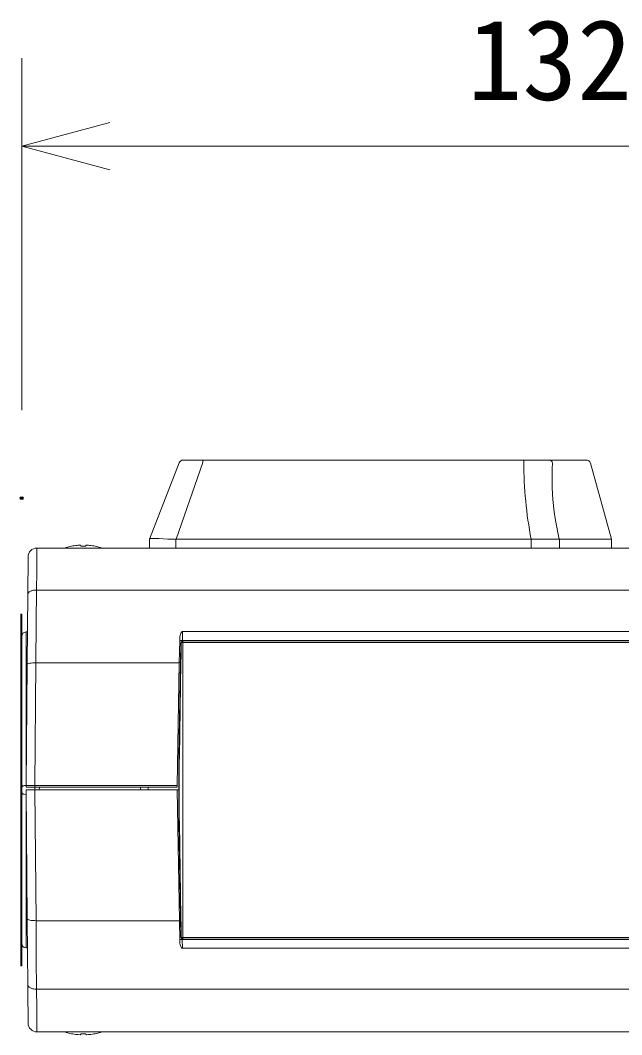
# Model space of a CAD drawing. Units: millimetres, scale not verified. Extents: x -63 to 62, y -117 to 117.
# Drawn here: x 1.58 to 15.24, y 60.02 to 83.08 of the extents above; entities that cross this region are included whole.
import ezdxf
from ezdxf.enums import TextEntityAlignment as Align

# ---------------------------------------------------------------- set-up
doc = ezdxf.new("R2010")
doc.units = ezdxf.units.MM
doc.header["$LTSCALE"] = 0.125
doc.header["$PDMODE"] = 32
doc.header["$PDSIZE"] = 0.0625
for name, color, linetype, lineweight in [('0-0_0', 7, 'Continuous', 9), ('0-4_GAIKEI', 1, 'Continuous', 18), ('0-6_SUNPO', 7, 'Continuous', 9)]:
    doc.layers.add(name, color=color, linetype=linetype, lineweight=lineweight)
doc.layers.add('0-5_DEFPOINTS', color=7, linetype='Continuous')
doc.styles.add('ＭＳ ゴシック', font='')
doc.styles.get('ＭＳ ゴシック').set_extended_font_data('MS Gothic')

# ---------------------------------------------------------------- blocks, each defined once
blk = doc.blocks.new('_OPEN30')
at = {"layer": '0-0_0'}
blk.add_line((0, 0), (-1, 0), dxfattribs=at)
blk.add_lwpolyline([(-1, 0.26795), (0, 0), (-1, -0.26795)], dxfattribs=at)
blk = doc.blocks.new('D4')
at = {"layer": '0-5_DEFPOINTS'}
for p in [(35.3003, 57.8385), (8.8003, 49.8385), (35.3003, 49.8385)]:
    blk.add_point(p, dxfattribs=at)
at = {"layer": '0-6_SUNPO'}
for p, q in [((8.8003, 51.8385), (8.8003, 59.8385)), ((35.3003, 51.8385), (35.3003, 59.8385)), ((10.8003, 57.8385), (33.3003, 57.8385))]:
    blk.add_line(p, q, dxfattribs=at)
at = {"layer": '0-6_SUNPO', "xscale": 2, "yscale": 2, "rotation": 180}
blk.add_blockref('_OPEN30', (8.8003, 57.8385), dxfattribs=at)
at = {"layer": '0-6_SUNPO', "xscale": 2, "yscale": 2}
blk.add_blockref('_OPEN30', (35.3003, 57.8385), dxfattribs=at)
at = {"layer": '0-6_SUNPO', "style": 'ＭＳ ゴシック'}
blk.add_text('132.5', height=1.833, dxfattribs=at).set_placement((18.9253, 58.3385), align=Align.BOTTOM_LEFT)

msp = doc.modelspace()

# ---------------------------------------------------------------- linework, layer by layer
at = {"layer": '0-4_GAIKEI', "color": 7}
for p, q in [((5.1828, 73.0214), (4.5081, 71.2866)), ((5.3997, 73.0852), (5.276, 73.0852)), ((5.276, 73.0852), (5.3998, 73.0852)), ((5.7243, 73.0852), (5.3997, 73.0852)), ((5.3998, 73.0852), (5.7243, 73.0852)), ((5.7243, 73.0852), (13.0155, 73.0852)), ((13.3428, 73.0852), (13.0155, 73.0852)), ((13.0155, 73.0852), (13.3429, 73.0852)), ((13.5859, 73.0852), (13.3429, 73.0852)), ((13.5859, 73.0852), (14.4315, 73.0852)), ((14.5279, 73.012), (15.0076, 71.2852)), ((4.5081, 71.2866), (4.5076, 71.2852)), ((4.5076, 71.2852), (4.5076, 71.0852)), ((15.0076, 71.2852), (15.0076, 71.0852)), ((1.9529, 71.0852), (26.7201, 71.0852)), ((1.753, 70.8869), (1.7455, 70.0282)), ((1.7388, 69.2613), (1.7455, 70.0282)), ((1.7316, 68.439), (1.7388, 69.2613)), ((1.7075, 65.6834), (1.7316, 68.439)), ((1.7075, 65.6834), (1.7072, 65.6452)), ((1.7332, 62.652), (1.7076, 65.5852)), ((1.7399, 61.8799), (1.7332, 62.652)), ((1.7462, 61.1571), (1.7399, 61.8799)), ((1.7494, 60.7945), (1.7462, 61.1571)), ((1.7518, 60.517), (1.7494, 60.7945)), ((1.7533, 60.3428), (1.7518, 60.517)), ((1.7538, 60.2834), (1.7533, 60.3428)), ((26.719, 60.0852), (1.9538, 60.0852))]:
    msp.add_line(p, q, dxfattribs=at)
at = {"layer": '0-4_GAIKEI'}
for p, q in [((5.1135, 71.2852), (5.7243, 73.0305)), ((5.7243, 73.0305), (5.7243, 73.0852)), ((13.0155, 73.0852), (13.0155, 73.0305)), ((5.1135, 71.2852), (5.1076, 71.2852)), ((5.1076, 71.0852), (5.1076, 71.285)), ((13.1821, 71.2852), (5.1135, 71.2852)), ((13.1821, 71.2852), (13.1824, 71.0852)), ((13.8248, 71.2852), (13.8195, 71.2852)), ((13.8248, 71.2852), (13.8248, 71.0852)), ((13.8248, 71.2852), (15.0076, 71.2852)), ((2.7376, 71.1265), (2.7376, 71.1279)), ((2.9476, 71.1466), (2.9476, 71.1265)), ((3.0676, 71.1265), (3.0676, 71.1466)), ((3.1476, 71.1466), (3.1242, 71.1486)), ((3.2776, 71.1265), (3.2776, 71.1279)), ((5.1076, 71.0852), (4.5076, 71.0852)), ((13.1824, 71.0852), (5.1076, 71.0852)), ((13.8248, 71.0852), (13.1824, 71.0852)), ((15.0076, 71.0852), (13.8248, 71.0852)), ((1.9454, 70.1311), (1.9393, 69.3958)), ((1.9454, 70.1311), (27.0676, 70.1311)), ((1.6076, 69.5852), (1.5876, 69.5852)), ((1.5876, 69.5852), (1.5876, 66.9765)), ((1.9393, 69.3958), (1.9316, 68.4756)), ((1.7058, 69.1771), (1.738, 69.1777)), ((1.7058, 69.1771), (1.7058, 65.6847)), ((5.1883, 68.4756), (5.1973, 68.9941)), ((7.9089, 68.9835), (5.1971, 68.9835)), ((5.1971, 68.9816), (5.2855, 68.9816)), ((5.2572, 68.9852), (5.1972, 68.9852)), ((5.2572, 68.9852), (5.2607, 69.1852)), ((27.3776, 68.9852), (5.2572, 68.9852)), ((5.2607, 69.1852), (27.3636, 69.1852)), ((5.2676, 68.9708), (5.2676, 68.9372)), ((5.2908, 68.9761), (5.2855, 68.9816)), ((27.4332, 68.9761), (5.2908, 68.9761)), ((7.911, 68.9814), (7.9089, 68.9835)), ((7.911, 68.9814), (7.911, 68.9852)), ((26.8041, 68.9814), (7.911, 68.9814)), ((5.2258, 68.9227), (5.2183, 68.4922)), ((5.2318, 68.9165), (5.2258, 68.9227)), ((5.229, 68.7446), (5.227, 68.6187)), ((5.2318, 68.9165), (5.229, 68.7446)), ((5.2676, 68.9372), (5.2676, 67.2998)), ((27.4332, 68.9372), (5.2676, 68.9372)), ((5.227, 68.6187), (5.225, 68.4921)), ((1.9316, 68.4756), (1.9075, 65.6852)), ((1.9316, 68.4756), (5.1883, 68.4756)), ((5.2183, 68.4922), (5.1805, 66.3288)), ((5.1886, 68.4922), (5.2183, 68.4922)), ((5.225, 68.4921), (5.2078, 67.4226)), ((5.2078, 67.4226), (5.189, 66.3288)), ((5.2676, 67.2998), (5.2676, 65.6081)), ((1.5876, 66.9765), (1.5876, 66.5852)), ((1.6076, 66.9765), (1.6076, 66.5852)), ((1.5876, 66.5852), (1.5876, 66.287)), ((1.6076, 66.5852), (1.5876, 66.5852)), ((1.6076, 66.5852), (1.6076, 66.287)), ((1.5876, 66.287), (1.5876, 66.1852)), ((1.6076, 66.287), (1.5876, 66.287)), ((1.6076, 66.287), (1.6076, 66.1852)), ((5.189, 66.3288), (5.1805, 66.329)), ((1.5876, 66.1852), (1.5876, 64.9852)), ((1.6076, 66.1852), (1.5876, 66.1852)), ((1.6076, 66.1852), (1.6076, 64.9852)), ((1.9072, 65.6452), (1.7072, 65.6452)), ((1.9075, 65.6852), (1.9072, 65.6452)), ((5.1389, 65.6452), (1.9072, 65.6452)), ((1.9075, 65.6852), (5.1396, 65.6852)), ((1.9331, 62.6132), (1.9075, 65.5852)), ((1.9076, 65.5852), (1.9086, 65.6452)), ((2.0086, 65.6452), (2.0075, 65.5852)), ((4.3076, 65.5852), (4.3065, 65.6452)), ((4.4787, 65.6453), (4.4787, 65.5852)), ((4.4822, 65.6453), (4.4822, 65.5852)), ((5.1742, 65.5852), (4.4822, 65.5852)), ((5.2676, 65.5852), (5.2676, 65.6081)), ((5.2676, 65.5852), (5.2676, 63.8807)), ((1.7058, 65.4856), (1.7058, 61.9932)), ((1.7058, 65.4856), (1.7084, 65.4856)), ((1.5876, 64.9852), (1.5876, 64.8833)), ((1.6076, 64.9852), (1.5876, 64.9852)), ((1.5876, 64.8833), (1.5876, 64.5852)), ((1.6076, 64.8833), (1.5876, 64.8833)), ((1.6076, 64.9852), (1.6076, 64.8833)), ((5.1805, 64.8415), (5.1889, 64.8417)), ((5.1805, 64.8415), (5.2183, 62.6782)), ((5.1889, 64.8415), (5.2076, 63.7474)), ((1.6076, 64.5852), (1.6076, 64.1939)), ((1.5876, 64.1939), (1.5876, 61.5852)), ((1.6076, 64.1939), (1.5876, 64.1939)), ((1.6076, 64.1939), (1.6076, 61.5852)), ((5.2076, 63.7474), (5.2248, 62.6783)), ((5.2676, 63.8807), (5.2676, 62.2325)), ((5.1894, 62.6131), (1.9331, 62.6131)), ((5.2183, 62.6782), (5.1883, 62.6782)), ((5.2183, 62.6782), (5.2258, 62.2477)), ((5.2248, 62.6783), (5.2275, 62.5068)), ((5.2275, 62.5068), (5.2295, 62.3799)), ((5.2295, 62.3799), (5.2315, 62.2535)), ((5.2855, 62.1888), (5.1968, 62.1888)), ((5.1969, 62.1865), (7.9086, 62.1865)), ((5.2145, 62.1852), (5.1969, 62.1852)), ((5.2569, 62.1852), (5.2145, 62.1852)), ((5.2258, 62.2477), (5.2315, 62.2535)), ((5.2569, 62.1852), (27.3776, 62.1852)), ((5.2569, 62.1852), (5.2604, 61.9852)), ((5.2676, 62.2326), (5.2676, 62.1991)), ((5.2676, 62.2325), (27.4336, 62.2325)), ((5.2905, 62.1939), (5.2855, 62.1888)), ((5.2905, 62.1939), (27.4336, 62.1939)), ((7.9086, 62.1865), (7.9107, 62.1887)), ((7.9107, 62.1887), (7.9107, 62.1852)), ((7.9107, 62.1887), (26.8044, 62.1887)), ((1.7389, 61.9927), (1.7058, 61.9932)), ((27.3525, 61.9852), (5.2604, 61.9852)), ((1.6076, 61.5852), (1.5876, 61.5852)), ((27.0655, 61.0559), (1.9462, 61.0559)), ((2.7376, 60.0438), (2.7376, 60.0425)), ((2.9476, 60.0438), (2.9476, 60.0238)), ((3.0676, 60.0238), (3.0676, 60.0438)), ((3.2776, 60.0438), (3.2776, 60.0425))]:
    msp.add_line(p, q, dxfattribs=at)
for points in [[(13.8195, 71.2853), (13.784, 71.4419), (13.753, 71.5984), (13.7263, 71.7553), (13.7044, 71.909), (13.6748, 72.1915), (13.6601, 72.4537), (13.6568, 72.683), (13.6614, 72.8931), (13.6672, 73.012)], [(5.1076, 71.285), (5.0198, 71.2843), (4.9306, 71.2882), (4.7242, 71.3009), (4.6279, 71.3044), (4.5782, 71.3039), (4.532, 71.2991), (4.5174, 71.2946), (4.5099, 71.2896), (4.5081, 71.2866)], [(13.8195, 71.2853), (13.6632, 71.2896), (13.3949, 71.287), (13.1825, 71.2852)], [(1.9529, 71.0852), (1.9525, 71.0295), (1.9511, 70.854), (1.9487, 70.5529), (1.9454, 70.1311)], [(2.9476, 71.1466), (2.9475, 71.1469), (2.9471, 71.1474), (2.9464, 71.1478), (2.9447, 71.1485), (2.9402, 71.1493), (2.9297, 71.15), (2.8861, 71.1483), (2.8676, 71.1466)], [(2.9441, 71.1486), (2.9257, 71.15), (2.8855, 71.1482), (2.8676, 71.1466)], [(3.1476, 71.1466), (3.1274, 71.1484), (3.0761, 71.1494), (3.0699, 71.1483), (3.0685, 71.1477), (3.0679, 71.1474), (3.0676, 71.1469), (3.0676, 71.1466)], [(1.6076, 69.5852), (1.6076, 66.9765), (1.5876, 66.9765)], [(5.1389, 65.6452), (5.1396, 65.6852), (5.1883, 68.4756)], [(1.6079, 65.5852), (1.6089, 65.6242), (1.6111, 65.6421), (1.6189, 65.6631), (1.6347, 65.6765), (1.6552, 65.6822), (1.6712, 65.6839), (1.7058, 65.6847)], [(1.7058, 65.4856), (1.6641, 65.4871), (1.6425, 65.4909), (1.6224, 65.5028), (1.6152, 65.5143), (1.611, 65.5286), (1.6081, 65.5654), (1.6079, 65.5852)], [(5.1376, 65.5852), (1.9075, 65.5852), (1.831, 65.5852), (1.7662, 65.5852), (1.7076, 65.5852)], [(1.7216, 65.6846), (1.7661, 65.6854), (1.8339, 65.6856), (1.9075, 65.6852)], [(5.197, 62.1802), (5.1894, 62.6131), (5.1376, 65.5852)], [(1.6076, 64.8833), (1.6076, 64.5852), (1.5876, 64.5852), (1.5876, 64.1939)], [(1.9331, 62.6132), (1.9403, 61.7529), (1.9462, 61.0559)], [(1.9462, 61.0559), (1.9495, 60.6266), (1.9519, 60.3202), (1.9533, 60.1418), (1.9538, 60.0852)], [(2.8676, 60.0238), (2.8877, 60.022), (2.939, 60.021), (2.9452, 60.022), (2.9466, 60.0226), (2.9472, 60.023), (2.9475, 60.0235), (2.9476, 60.0238)], [(3.0676, 60.0238), (3.0676, 60.0235), (3.068, 60.0229), (3.0687, 60.0225), (3.0704, 60.0219), (3.0749, 60.0211), (3.0854, 60.0204), (3.129, 60.0221), (3.1476, 60.0238)], [(3.071, 60.0217), (3.0894, 60.0204), (3.1296, 60.0222), (3.1476, 60.0238)]]:
    msp.add_lwpolyline(points, dxfattribs=at)
at = {"layer": '0-4_GAIKEI', "color": 7}
for centre, radius, start, end in [((5.276, 72.9852), 0.1, 90, 158.74951), ((14.4315, 72.9852), 0.1, 15.52438, 90.00105), ((1.9529, 70.8852), 0.2, 90, 179.49999), ((1.9538, 60.2852), 0.2, 180.49999, 270)]:
    msp.add_arc(centre, radius, start, end, dxfattribs=at)
at = {"layer": '0-4_GAIKEI'}
for centre, radius, start, end in [((22.0413, 73.0108), 9.0258, 179.875, 191.02239), ((3.0076, 69.8053), 1.3499, 101.53804, 108.53314), ((3.0075, 69.8054), 1.3484, 95.95874, 101.54976), ((3.0075, 69.8054), 1.3484, 95.95874, 101.54976), ((3.0076, 69.8048), 1.3232, 87.40095, 92.59905), ((3.0076, 69.8048), 1.3232, 87.40095, 92.59905), ((3.0075, 69.8048), 1.349, 78.45081, 84.03944), ((3.0075, 69.8048), 1.349, 78.45081, 84.03944), ((3.0076, 69.8053), 1.3499, 71.46686, 78.46196), ((1.9202, 69.8673), 0.2614, 100.61541, 116.31298), ((1.9423, 69.7662), 0.3649, 89.49832, 101.09888), ((1.8089, 70.0261), 0.0635, 140.53027, 178.04938), ((1.8609, 69.9825), 0.1316, 115.43596, 140.3067), ((1.7076, 69.0771), 0.1, 91, 180.00001), ((5.7506, 68.9898), 0.5532, 168.6399, 179.55481), ((5.4518, 69.0506), 0.2482, 156.60745, 168.8093), ((5.3156, 69.1099), 0.0995, 141.46722, 156.79907), ((5.286, 68.9217), 0.0602, 135.48574, 179.07125), ((5.2929, 68.9152), 0.0612, 114.51402, 159.82548), ((5.2729, 69.1437), 0.0451, 124.12282, 141.29028), ((5.2855, 68.9221), 0.0595, 89.98785, 135.42585), ((5.2614, 69.161), 0.0243, 91.71508, 124.52521), ((5.292, 68.9173), 0.0589, 91.09177, 114.49213), ((5.2918, 68.9156), 0.06, 159.80886, 179.07704), ((5.267, 68.4137), 0.5235, 89.93498, 93.44459), ((1.8189, 68.2759), 0.1917, 98.57592, 112.45018), ((1.8951, 67.8593), 0.6153, 93.45699, 99.81269), ((1.9222, 67.4953), 0.9804, 89.44954, 93.75063), ((47.0356, 65.5982), 41.8615, 178.99993, 180.01781), ((47.4109, 65.5821), 42.2285, 178.98677, 179.99581), ((47.0356, 65.5722), 41.8615, 179.98219, 181.00007), ((47.4094, 65.5846), 42.227, 179.99921, 181.0083), ((1.821, 62.8052), 0.1836, 246.3038, 260.8584), ((1.8971, 63.1966), 0.5824, 259.58333, 266.30378), ((1.9242, 63.5389), 0.9258, 265.9954, 270.55126), ((1.7076, 62.0932), 0.1, 179.99999, 269), ((5.7744, 62.1848), 0.5773, 180.45624, 191.07924), ((5.4624, 62.1229), 0.2591, 190.92189, 202.80255), ((5.2863, 62.2488), 0.0605, 181.04549, 224.38582), ((5.2916, 62.2545), 0.06, 180.91641, 200.46015), ((5.2926, 62.2549), 0.0612, 200.44268, 245.79805), ((5.2669, 62.75), 0.5174, 266.49465, 270.06748), ((5.2858, 62.249), 0.0602, 224.84994, 269.72576), ((5.2917, 62.2528), 0.0589, 245.82387, 268.90905), ((5.3192, 62.0623), 0.1036, 202.59959, 217.61565), ((5.2737, 62.0275), 0.0462, 217.73825, 234.91545), ((5.2611, 62.0091), 0.0239, 234.28449, 268.26907), ((1.8081, 61.1592), 0.062, 182.01166, 219.94256), ((1.8607, 61.204), 0.1313, 220.18892, 244.97262), ((1.9206, 61.3225), 0.2642, 244.06748, 259.56938), ((1.9429, 61.4266), 0.3707, 259.09063, 270.50661), ((3.0076, 61.3651), 1.3499, 251.46769, 258.46196), ((3.0076, 61.3655), 1.349, 258.45081, 264.03944), ((3.0076, 61.3656), 1.3232, 267.40095, 272.59905), ((3.0076, 61.3656), 1.3232, 267.40095, 272.59905), ((3.0076, 61.365), 1.3484, 275.95874, 281.54976), ((3.0076, 61.3651), 1.3499, 281.53804, 288.53232)]:
    msp.add_arc(centre, radius, start, end, dxfattribs=at)
for centre, major_axis, ratio, start_param, end_param in [((13.5859, 72.9852), (0, 0.1), 0.844095, 4.9833406, 6.2832023), ((1.9315, 68.4372), (0.1999, -0.0017), 0.191844, 2.7648816, 3.1415882), ((1.933, 62.6538), (0.1999, 0.0017), 0.203195, 3.1415964, 3.518157)]:
    msp.add_ellipse(centre, major_axis=major_axis, ratio=ratio, start_param=start_param, end_param=end_param, dxfattribs=at)

# ---------------------------------------------------------------- block references
at = {"layer": '0-6_SUNPO'}
msp.add_blockref('D4', (-7.1927, 22.3829), dxfattribs=at)

doc.saveas('drawing.dxf')
